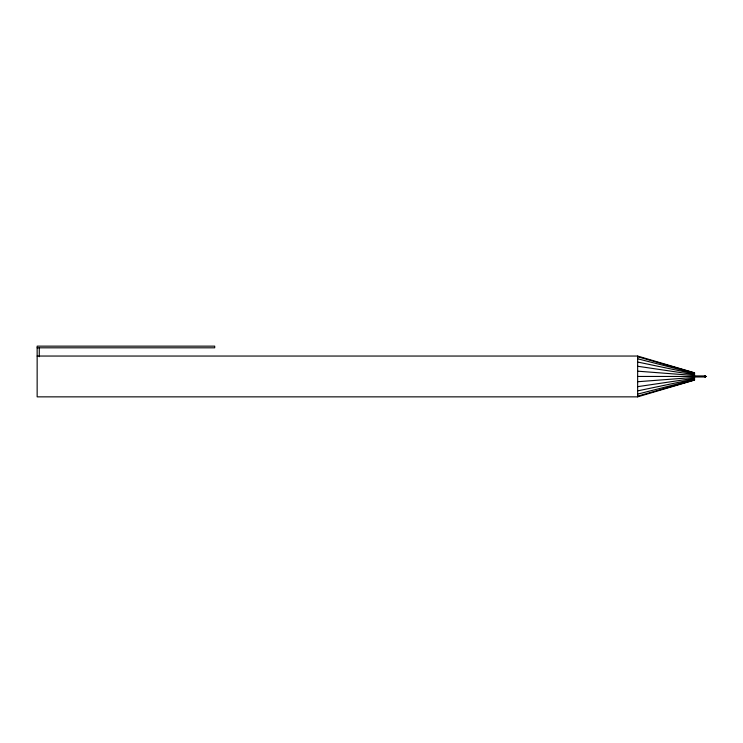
<?xml version="1.0" encoding="UTF-8"?>
<svg xmlns="http://www.w3.org/2000/svg" width="743" height="743" viewBox="0 0 743 743"><rect width="100%" height="100%" fill="white"/><g stroke="black" fill="none" stroke-linecap="round" stroke-linejoin="round"><path stroke-width="1.11" d="M694.547 376.98L705.144 376.98L705.85 376.45L705.144 375.921L694.547 375.921M705.144 376.961L705.85 376.45L705.144 375.939L705.144 376.961L705.85 376.45L705.144 375.995L705.85 376.45L705.144 376.831M705.144 376.72L705.85 376.45L705.144 376.19M37.15 347.817L214.708 347.817L214.708 346.145L37.15 346.145L37.15 396.855L637.652 396.855L694.547 380.072L694.547 372.828L637.652 356.046L37.15 356.046M637.652 396.158L694.547 379.952M637.652 394.124L694.547 379.589M637.652 390.883L694.547 379.014M705.144 376.59L705.85 376.45L705.144 376.311M637.652 386.657L694.547 378.261M637.652 381.735L694.547 377.388M637.652 376.45L694.547 376.45M705.144 376.45L705.85 376.45M637.652 371.175L694.547 375.512M637.652 366.253L694.547 374.639M637.652 362.027L694.547 373.887M637.652 358.785L694.547 373.32M637.652 356.742L694.547 372.958M637.652 356.046L637.652 396.855M39.268 347.817L39.268 356.742"/></g></svg>
